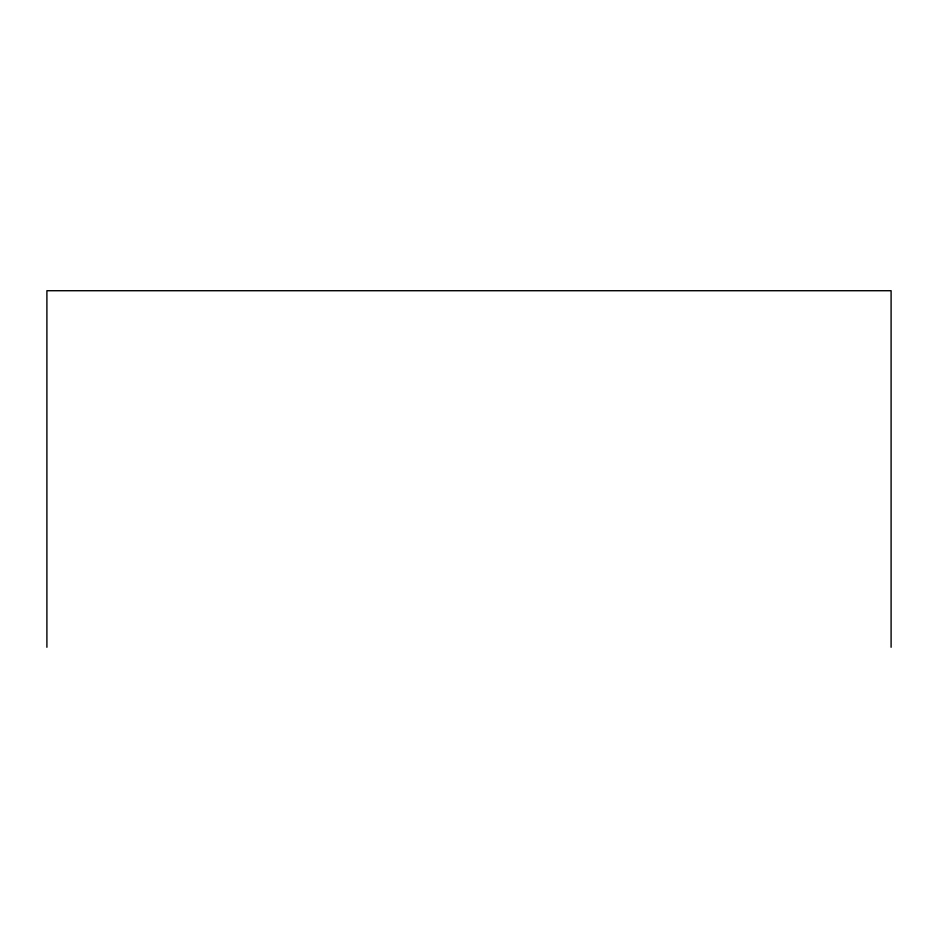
<?xml version="1.0" encoding="UTF-8"?>
<svg xmlns="http://www.w3.org/2000/svg" width="938" height="938" viewBox="0 0 938 938"><rect width="100%" height="100%" fill="white"/><g stroke="black" fill="none" stroke-linecap="round" stroke-linejoin="round"><path stroke-width="1.41" d="M891.1 647.279L891.1 290.721L46.9 290.721L46.9 647.279"/></g></svg>
